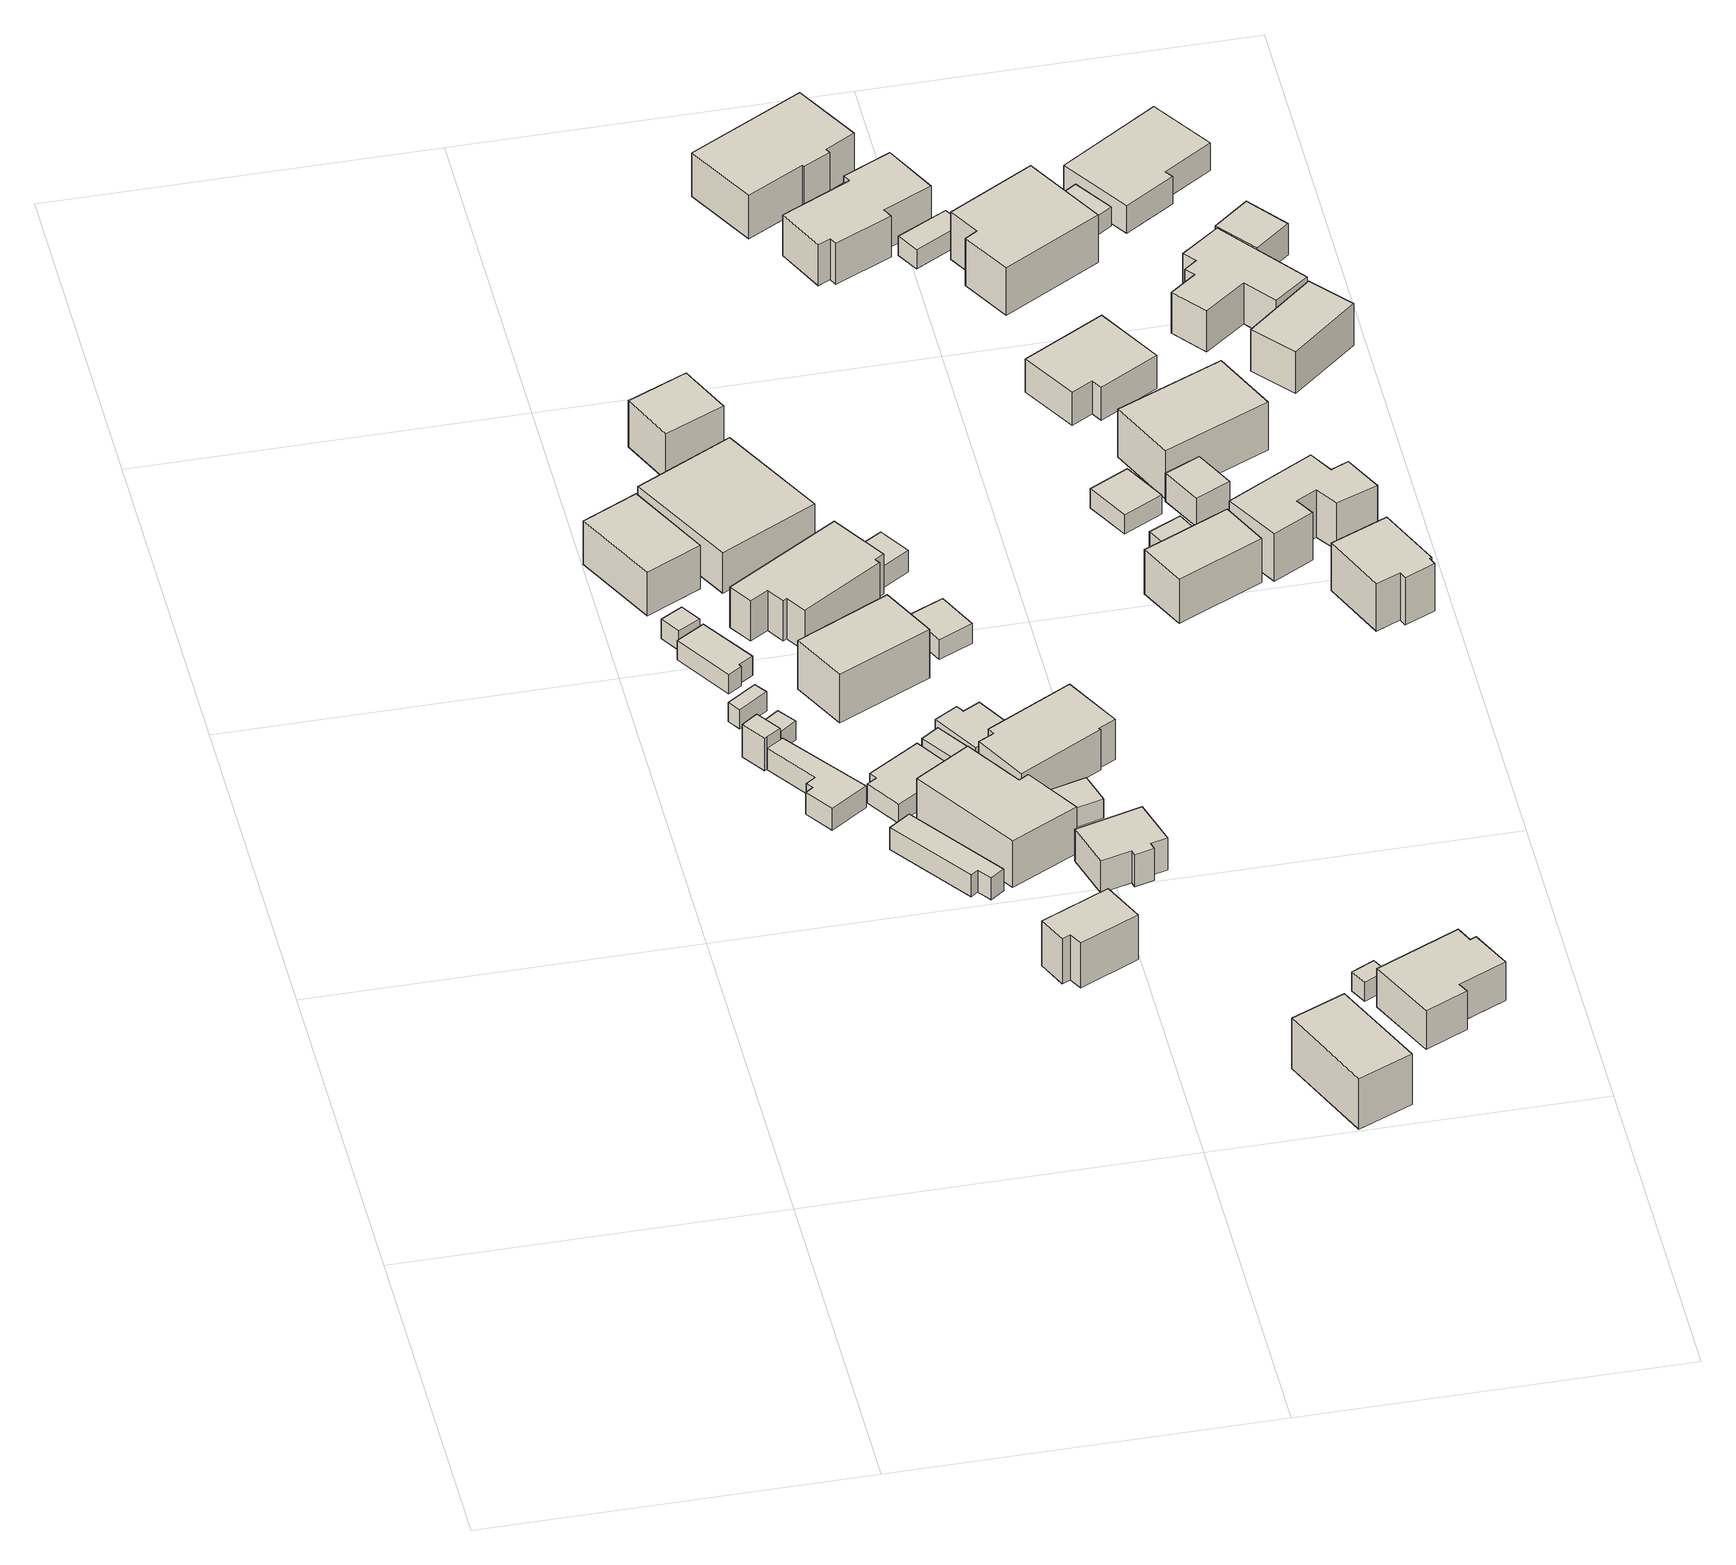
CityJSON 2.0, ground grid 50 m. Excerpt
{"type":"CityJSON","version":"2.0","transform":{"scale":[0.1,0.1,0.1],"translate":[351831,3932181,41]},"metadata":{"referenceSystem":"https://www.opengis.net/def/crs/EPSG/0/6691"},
"CityObjects":{
"building1":{"type":"Building","attributes":{"measuredHeight":5.7,"BuildingIDAttribute.prefecture":"14","BuildingIDAttribute.city":"14153","BuildingDetailAttribute.surveyYear":2015,"BuildingRiverFloodingRiskAttribute.description":"1","BuildingRiverFloodingRiskAttribute.rankOrg":"2","BuildingRiverFloodingRiskAttribute.depth":1.83,"BuildingRiverFloodingRiskAttribute.adminType":"2","BuildingRiverFloodingRiskAttribute.scale":"1","BuildingRiverFloodingRiskAttribute.duration":11.42},"geometry":[{"type":"Solid","lod":"1","boundaries":[[[[0,1,2,3,4]],[[3,5,6,4]],[[2,7,5,3]],[[1,8,7,2]],[[0,9,8,1]],[[4,6,9,0]],[[5,7,8,9,6]]]]}]},
"building2":{"type":"Building","attributes":{"BuildingIDAttribute.prefecture":"14","BuildingIDAttribute.city":"14153","BuildingDetailAttribute.surveyYear":2015,"BuildingRiverFloodingRiskAttribute.description":"1","BuildingRiverFloodingRiskAttribute.rankOrg":"2","BuildingRiverFloodingRiskAttribute.depth":2.05,"BuildingRiverFloodingRiskAttribute.adminType":"2","BuildingRiverFloodingRiskAttribute.scale":"1","BuildingRiverFloodingRiskAttribute.duration":16.17},"geometry":[{"type":"Solid","lod":"1","boundaries":[[[[10,11,12,13]],[[12,14,15,13]],[[11,16,14,12]],[[10,17,16,11]],[[13,15,17,10]],[[14,16,17,15]]]]}]},
"building3":{"type":"Building","attributes":{"BuildingIDAttribute.prefecture":"14","BuildingIDAttribute.city":"14153","BuildingDetailAttribute.surveyYear":2015,"BuildingRiverFloodingRiskAttribute.description":"1","BuildingRiverFloodingRiskAttribute.rankOrg":"2","BuildingRiverFloodingRiskAttribute.depth":1.86,"BuildingRiverFloodingRiskAttribute.adminType":"2","BuildingRiverFloodingRiskAttribute.scale":"1","BuildingRiverFloodingRiskAttribute.duration":11.42},"geometry":[{"type":"Solid","lod":"1","boundaries":[[[[18,19,20,21]],[[20,22,23,21]],[[19,24,22,20]],[[18,25,24,19]],[[21,23,25,18]],[[22,24,25,23]]]]}]},
"building4":{"type":"Building","attributes":{"measuredHeight":4.1,"BuildingIDAttribute.prefecture":"14","BuildingIDAttribute.city":"14153","BuildingDetailAttribute.surveyYear":2015,"BuildingRiverFloodingRiskAttribute.description":"1","BuildingRiverFloodingRiskAttribute.rankOrg":"2","BuildingRiverFloodingRiskAttribute.depth":1.82,"BuildingRiverFloodingRiskAttribute.adminType":"2","BuildingRiverFloodingRiskAttribute.scale":"1","BuildingRiverFloodingRiskAttribute.duration":11.42},"geometry":[{"type":"Solid","lod":"1","boundaries":[[[[0,4,26,27,28,29,30,31,32]],[[31,33,34,32]],[[30,35,33,31]],[[29,36,35,30]],[[28,37,36,29]],[[27,38,37,28]],[[26,39,38,27]],[[4,40,39,26]],[[0,41,40,4]],[[32,34,41,0]],[[33,35,36,37,38,39,40,41,34]]]]}]},
"building5":{"type":"Building","attributes":{"usage":"411","storeysAboveGround":1,"BuildingIDAttribute.prefecture":"14","BuildingIDAttribute.city":"14153","BuildingDetailAttribute.totalFloorArea":39.82,"BuildingDetailAttribute.buildingFootprintArea":39.82,"BuildingDetailAttribute.buildingStructureType":"601","BuildingDetailAttribute.buildingStructureOrgType":"1","BuildingDetailAttribute.orgUsage":"10","BuildingDetailAttribute.surveyYear":2015,"BuildingRiverFloodingRiskAttribute.description":"1","BuildingRiverFloodingRiskAttribute.rankOrg":"2","BuildingRiverFloodingRiskAttribute.depth":2.05,"BuildingRiverFloodingRiskAttribute.adminType":"2","BuildingRiverFloodingRiskAttribute.scale":"1","BuildingRiverFloodingRiskAttribute.duration":11.42},"geometry":[{"type":"Solid","lod":"1","boundaries":[[[[42,43,44,45,46,47]],[[46,48,49,47]],[[45,50,48,46]],[[44,51,50,45]],[[43,52,51,44]],[[42,53,52,43]],[[47,49,53,42]],[[48,50,51,52,53,49]]]]}]},
"building6":{"type":"Building","attributes":{"BuildingIDAttribute.prefecture":"14","BuildingIDAttribute.city":"14153","BuildingDetailAttribute.surveyYear":2015,"BuildingRiverFloodingRiskAttribute.description":"1","BuildingRiverFloodingRiskAttribute.rankOrg":"2","BuildingRiverFloodingRiskAttribute.depth":1.74,"BuildingRiverFloodingRiskAttribute.adminType":"2","BuildingRiverFloodingRiskAttribute.scale":"1","BuildingRiverFloodingRiskAttribute.duration":11.42},"geometry":[{"type":"Solid","lod":"1","boundaries":[[[[54,55,56,57]],[[56,58,59,57]],[[55,60,58,56]],[[54,61,60,55]],[[57,59,61,54]],[[58,60,61,59]]]]}]},
"building7":{"type":"Building","attributes":{"usage":"413","measuredHeight":7.3,"storeysAboveGround":2,"BuildingIDAttribute.prefecture":"14","BuildingIDAttribute.city":"14153","BuildingDetailAttribute.totalFloorArea":185.24,"BuildingDetailAttribute.buildingFootprintArea":92.62,"BuildingDetailAttribute.buildingStructureType":"610","BuildingDetailAttribute.buildingStructureOrgType":"2","BuildingDetailAttribute.orgUsage":"30","BuildingDetailAttribute.surveyYear":2015,"BuildingRiverFloodingRiskAttribute.description":"1","BuildingRiverFloodingRiskAttribute.rankOrg":"2","BuildingRiverFloodingRiskAttribute.depth":2.01,"BuildingRiverFloodingRiskAttribute.adminType":"2","BuildingRiverFloodingRiskAttribute.scale":"1","BuildingRiverFloodingRiskAttribute.duration":11.33},"geometry":[{"type":"Solid","lod":"1","boundaries":[[[[62,63,64,65]],[[64,66,67,65]],[[63,68,66,64]],[[62,69,68,63]],[[65,67,69,62]],[[66,68,69,67]]]]}]},
"building8":{"type":"Building","attributes":{"usage":"413","measuredHeight":3.8,"storeysAboveGround":1,"BuildingIDAttribute.prefecture":"14","BuildingIDAttribute.city":"14153","BuildingDetailAttribute.totalFloorArea":49.41,"BuildingDetailAttribute.buildingFootprintArea":49.41,"BuildingDetailAttribute.buildingStructureType":"601","BuildingDetailAttribute.buildingStructureOrgType":"1","BuildingDetailAttribute.orgUsage":"30","BuildingDetailAttribute.surveyYear":2015,"BuildingRiverFloodingRiskAttribute.description":"1","BuildingRiverFloodingRiskAttribute.rankOrg":"2","BuildingRiverFloodingRiskAttribute.depth":1.77,"BuildingRiverFloodingRiskAttribute.adminType":"2","BuildingRiverFloodingRiskAttribute.scale":"1","BuildingRiverFloodingRiskAttribute.duration":13},"geometry":[{"type":"Solid","lod":"1","boundaries":[[[[70,71,72,73,74,75]],[[74,76,77,75]],[[73,78,76,74]],[[72,79,78,73]],[[71,80,79,72]],[[70,81,80,71]],[[75,77,81,70]],[[76,78,79,80,81,77]]]]}]},
"building9":{"type":"Building","attributes":{"usage":"411","storeysAboveGround":1,"BuildingIDAttribute.prefecture":"14","BuildingIDAttribute.city":"14153","BuildingDetailAttribute.totalFloorArea":42.85,"BuildingDetailAttribute.buildingFootprintArea":42.85,"BuildingDetailAttribute.buildingStructureType":"610","BuildingDetailAttribute.buildingStructureOrgType":"2","BuildingDetailAttribute.orgUsage":"10","BuildingDetailAttribute.surveyYear":2015,"BuildingRiverFloodingRiskAttribute.description":"1","BuildingRiverFloodingRiskAttribute.rankOrg":"2","BuildingRiverFloodingRiskAttribute.depth":1.98,"BuildingRiverFloodingRiskAttribute.adminType":"2","BuildingRiverFloodingRiskAttribute.scale":"1","BuildingRiverFloodingRiskAttribute.duration":11.42},"geometry":[{"type":"Solid","lod":"1","boundaries":[[[[82,83,84,85,86,87]],[[86,88,89,87]],[[85,90,88,86]],[[84,91,90,85]],[[83,92,91,84]],[[82,93,92,83]],[[87,89,93,82]],[[88,90,91,92,93,89]]]]}]},
"building10":{"type":"Building","attributes":{"usage":"413","measuredHeight":7.7,"storeysAboveGround":2,"BuildingIDAttribute.prefecture":"14","BuildingIDAttribute.city":"14153","BuildingDetailAttribute.totalFloorArea":406.48,"BuildingDetailAttribute.buildingFootprintArea":203.24,"BuildingDetailAttribute.buildingStructureType":"610","BuildingDetailAttribute.buildingStructureOrgType":"2","BuildingDetailAttribute.orgUsage":"30","BuildingDetailAttribute.surveyYear":2015,"BuildingRiverFloodingRiskAttribute.description":"1","BuildingRiverFloodingRiskAttribute.rankOrg":"2","BuildingRiverFloodingRiskAttribute.depth":2.09,"BuildingRiverFloodingRiskAttribute.adminType":"2","BuildingRiverFloodingRiskAttribute.scale":"1","BuildingRiverFloodingRiskAttribute.duration":16.17},"geometry":[{"type":"Solid","lod":"1","boundaries":[[[[94,95,96,97]],[[96,98,99,97]],[[95,100,98,96]],[[94,101,100,95]],[[97,99,101,94]],[[98,100,101,99]]]]}]},
"building11":{"type":"Building","attributes":{"usage":"401","measuredHeight":7.9,"storeysAboveGround":2,"BuildingIDAttribute.prefecture":"14","BuildingIDAttribute.city":"14153","BuildingDetailAttribute.totalFloorArea":109.37,"BuildingDetailAttribute.buildingFootprintArea":54.68,"BuildingDetailAttribute.buildingStructureType":"610","BuildingDetailAttribute.buildingStructureOrgType":"2","BuildingDetailAttribute.orgUsage":"61","BuildingDetailAttribute.surveyYear":2015,"BuildingRiverFloodingRiskAttribute.description":"1","BuildingRiverFloodingRiskAttribute.rankOrg":"2","BuildingRiverFloodingRiskAttribute.depth":2.18,"BuildingRiverFloodingRiskAttribute.adminType":"2","BuildingRiverFloodingRiskAttribute.scale":"1","BuildingRiverFloodingRiskAttribute.duration":6.42},"geometry":[{"type":"Solid","lod":"1","boundaries":[[[[102,103,104,105,106,107]],[[106,108,109,107]],[[105,110,108,106]],[[104,111,110,105]],[[103,112,111,104]],[[102,113,112,103]],[[107,109,113,102]],[[108,110,111,112,113,109]]]]}]},
"building12":{"type":"Building","attributes":{"usage":"411","measuredHeight":8.6,"storeysAboveGround":2,"BuildingIDAttribute.prefecture":"14","BuildingIDAttribute.city":"14153","BuildingDetailAttribute.totalFloorArea":198.03,"BuildingDetailAttribute.buildingFootprintArea":99.01,"BuildingDetailAttribute.buildingStructureType":"601","BuildingDetailAttribute.buildingStructureOrgType":"1","BuildingDetailAttribute.orgUsage":"10","BuildingDetailAttribute.surveyYear":2015,"BuildingRiverFloodingRiskAttribute.description":"1","BuildingRiverFloodingRiskAttribute.rankOrg":"2","BuildingRiverFloodingRiskAttribute.depth":1.86,"BuildingRiverFloodingRiskAttribute.adminType":"2","BuildingRiverFloodingRiskAttribute.scale":"1","BuildingRiverFloodingRiskAttribute.duration":11.42},"geometry":[{"type":"Solid","lod":"1","boundaries":[[[[114,115,116,117]],[[116,118,119,117]],[[115,120,118,116]],[[114,121,120,115]],[[117,119,121,114]],[[118,120,121,119]]]]}]},
"building13":{"type":"Building","attributes":{"usage":"413","measuredHeight":8.9,"storeysAboveGround":1,"BuildingIDAttribute.prefecture":"14","BuildingIDAttribute.city":"14153","BuildingDetailAttribute.totalFloorArea":153.42,"BuildingDetailAttribute.buildingFootprintArea":153.42,"BuildingDetailAttribute.buildingStructureType":"601","BuildingDetailAttribute.buildingStructureOrgType":"1","BuildingDetailAttribute.orgUsage":"30","BuildingDetailAttribute.surveyYear":2015,"BuildingRiverFloodingRiskAttribute.description":"1","BuildingRiverFloodingRiskAttribute.rankOrg":"2","BuildingRiverFloodingRiskAttribute.depth":1.78,"BuildingRiverFloodingRiskAttribute.adminType":"2","BuildingRiverFloodingRiskAttribute.scale":"1","BuildingRiverFloodingRiskAttribute.duration":10.75},"geometry":[{"type":"Solid","lod":"1","boundaries":[[[[122,123,124,125,126,127]],[[126,128,129,127]],[[125,130,128,126]],[[124,131,130,125]],[[123,132,131,124]],[[122,133,132,123]],[[127,129,133,122]],[[128,130,131,132,133,129]]]]}]},
"building14":{"type":"Building","attributes":{"usage":"411","measuredHeight":8,"storeysAboveGround":2,"BuildingIDAttribute.prefecture":"14","BuildingIDAttribute.city":"14153","BuildingDetailAttribute.totalFloorArea":238.59,"BuildingDetailAttribute.buildingFootprintArea":119.29,"BuildingDetailAttribute.buildingStructureType":"601","BuildingDetailAttribute.buildingStructureOrgType":"1","BuildingDetailAttribute.orgUsage":"10","BuildingDetailAttribute.surveyYear":2015,"BuildingRiverFloodingRiskAttribute.description":"1","BuildingRiverFloodingRiskAttribute.rankOrg":"2","BuildingRiverFloodingRiskAttribute.depth":2.09,"BuildingRiverFloodingRiskAttribute.adminType":"2","BuildingRiverFloodingRiskAttribute.scale":"1","BuildingRiverFloodingRiskAttribute.duration":16.17},"geometry":[{"type":"Solid","lod":"1","boundaries":[[[[134,135,136,137,138,139,140,141,142,143]],[[142,144,145,143]],[[141,146,144,142]],[[140,147,146,141]],[[139,148,147,140]],[[138,149,148,139]],[[137,150,149,138]],[[136,151,150,137]],[[135,152,151,136]],[[134,153,152,135]],[[143,145,153,134]],[[144,146,147,148,149,150,151,152,153,145]]]]}]},
"building15":{"type":"Building","attributes":{"usage":"411","measuredHeight":8.2,"storeysAboveGround":2,"BuildingIDAttribute.prefecture":"14","BuildingIDAttribute.city":"14153","BuildingDetailAttribute.totalFloorArea":105.92,"BuildingDetailAttribute.buildingFootprintArea":52.96,"BuildingDetailAttribute.buildingStructureType":"601","BuildingDetailAttribute.buildingStructureOrgType":"1","BuildingDetailAttribute.orgUsage":"10","BuildingDetailAttribute.surveyYear":2015,"BuildingRiverFloodingRiskAttribute.description":"1","BuildingRiverFloodingRiskAttribute.rankOrg":"2","BuildingRiverFloodingRiskAttribute.depth":2.09,"BuildingRiverFloodingRiskAttribute.adminType":"2","BuildingRiverFloodingRiskAttribute.scale":"1","BuildingRiverFloodingRiskAttribute.duration":15.58},"geometry":[{"type":"Solid","lod":"1","boundaries":[[[[154,155,156,157]],[[156,158,159,157]],[[155,160,158,156]],[[154,161,160,155]],[[157,159,161,154]],[[158,160,161,159]]]]}]},
"building16":{"type":"Building","attributes":{"measuredHeight":3.9,"BuildingIDAttribute.prefecture":"14","BuildingIDAttribute.city":"14153","BuildingDetailAttribute.surveyYear":2015,"BuildingRiverFloodingRiskAttribute.description":"1","BuildingRiverFloodingRiskAttribute.rankOrg":"2","BuildingRiverFloodingRiskAttribute.depth":1.94,"BuildingRiverFloodingRiskAttribute.adminType":"2","BuildingRiverFloodingRiskAttribute.scale":"1","BuildingRiverFloodingRiskAttribute.duration":10.75},"geometry":[{"type":"Solid","lod":"1","boundaries":[[[[162,163,164,165]],[[164,166,167,165]],[[163,168,166,164]],[[162,169,168,163]],[[165,167,169,162]],[[166,168,169,167]]]]}]},
"building17":{"type":"Building","attributes":{"usage":"411","measuredHeight":3.5,"storeysAboveGround":1,"BuildingIDAttribute.prefecture":"14","BuildingIDAttribute.city":"14153","BuildingDetailAttribute.totalFloorArea":40.77,"BuildingDetailAttribute.buildingFootprintArea":40.77,"BuildingDetailAttribute.buildingStructureType":"601","BuildingDetailAttribute.buildingStructureOrgType":"1","BuildingDetailAttribute.orgUsage":"10","BuildingDetailAttribute.surveyYear":2015,"BuildingRiverFloodingRiskAttribute.description":"1","BuildingRiverFloodingRiskAttribute.rankOrg":"2","BuildingRiverFloodingRiskAttribute.depth":2.01,"BuildingRiverFloodingRiskAttribute.adminType":"2","BuildingRiverFloodingRiskAttribute.scale":"1","BuildingRiverFloodingRiskAttribute.duration":10.75},"geometry":[{"type":"Solid","lod":"1","boundaries":[[[[170,171,172,173,174,175]],[[174,176,177,175]],[[173,178,176,174]],[[172,179,178,173]],[[171,180,179,172]],[[170,181,180,171]],[[175,177,181,170]],[[176,178,179,180,181,177]]]]}]},
"building18":{"type":"Building","attributes":{"BuildingIDAttribute.prefecture":"14","BuildingIDAttribute.city":"14153","BuildingDetailAttribute.surveyYear":2015,"BuildingRiverFloodingRiskAttribute.description":"1","BuildingRiverFloodingRiskAttribute.rankOrg":"2","BuildingRiverFloodingRiskAttribute.depth":1.77,"BuildingRiverFloodingRiskAttribute.adminType":"2","BuildingRiverFloodingRiskAttribute.scale":"1","BuildingRiverFloodingRiskAttribute.duration":10.75},"geometry":[{"type":"Solid","lod":"1","boundaries":[[[[182,183,184,185]],[[184,186,187,185]],[[183,188,186,184]],[[182,189,188,183]],[[185,187,189,182]],[[186,188,189,187]]]]}]},
"building19":{"type":"Building","attributes":{"usage":"411","measuredHeight":5.4,"storeysAboveGround":1,"BuildingIDAttribute.prefecture":"14","BuildingIDAttribute.city":"14153","BuildingDetailAttribute.totalFloorArea":52.1,"BuildingDetailAttribute.buildingFootprintArea":52.1,"BuildingDetailAttribute.buildingStructureType":"601","BuildingDetailAttribute.buildingStructureOrgType":"1","BuildingDetailAttribute.orgUsage":"10","BuildingDetailAttribute.surveyYear":2015,"BuildingRiverFloodingRiskAttribute.description":"1","BuildingRiverFloodingRiskAttribute.rankOrg":"2","BuildingRiverFloodingRiskAttribute.depth":2.03,"BuildingRiverFloodingRiskAttribute.adminType":"2","BuildingRiverFloodingRiskAttribute.scale":"1","BuildingRiverFloodingRiskAttribute.duration":6.42},"geometry":[{"type":"Solid","lod":"1","boundaries":[[[[190,191,192,193,194,195,196,197]],[[196,198,199,197]],[[195,200,198,196]],[[194,201,200,195]],[[193,202,201,194]],[[192,203,202,193]],[[191,204,203,192]],[[190,205,204,191]],[[197,199,205,190]],[[198,200,201,202,203,204,205,199]]]]}]},
"building20":{"type":"Building","attributes":{"usage":"411","measuredHeight":7.5,"storeysAboveGround":2,"BuildingIDAttribute.prefecture":"14","BuildingIDAttribute.city":"14153","BuildingDetailAttribute.totalFloorArea":218.26,"BuildingDetailAttribute.buildingFootprintArea":109.13,"BuildingDetailAttribute.buildingStructureType":"601","BuildingDetailAttribute.buildingStructureOrgType":"1","BuildingDetailAttribute.orgUsage":"10","BuildingDetailAttribute.surveyYear":2015,"BuildingRiverFloodingRiskAttribute.description":"1","BuildingRiverFloodingRiskAttribute.rankOrg":"2","BuildingRiverFloodingRiskAttribute.depth":1.76,"BuildingRiverFloodingRiskAttribute.adminType":"2","BuildingRiverFloodingRiskAttribute.scale":"1","BuildingRiverFloodingRiskAttribute.duration":10.75},"geometry":[{"type":"Solid","lod":"1","boundaries":[[[[206,207,208,209,210,211,212,213]],[[212,214,215,213]],[[211,216,214,212]],[[210,217,216,211]],[[209,218,217,210]],[[208,219,218,209]],[[207,220,219,208]],[[206,221,220,207]],[[213,215,221,206]],[[214,216,217,218,219,220,221,215]]]]}]},
"building21":{"type":"Building","attributes":{"measuredHeight":4,"BuildingIDAttribute.prefecture":"14","BuildingIDAttribute.city":"14153","BuildingDetailAttribute.surveyYear":2015,"BuildingRiverFloodingRiskAttribute.description":"1","BuildingRiverFloodingRiskAttribute.rankOrg":"2","BuildingRiverFloodingRiskAttribute.depth":2.19,"BuildingRiverFloodingRiskAttribute.adminType":"2","BuildingRiverFloodingRiskAttribute.scale":"1","BuildingRiverFloodingRiskAttribute.duration":16.17},"geometry":[{"type":"Solid","lod":"1","boundaries":[[[[222,223,224,225]],[[224,226,227,225]],[[223,228,226,224]],[[222,229,228,223]],[[225,227,229,222]],[[226,228,229,227]]]]}]},
"building22":{"type":"Building","attributes":{"measuredHeight":3.6,"BuildingIDAttribute.prefecture":"14","BuildingIDAttribute.city":"14153","BuildingDetailAttribute.surveyYear":2015,"BuildingRiverFloodingRiskAttribute.description":"1","BuildingRiverFloodingRiskAttribute.rankOrg":"2","BuildingRiverFloodingRiskAttribute.depth":2.09,"BuildingRiverFloodingRiskAttribute.adminType":"2","BuildingRiverFloodingRiskAttribute.scale":"1","BuildingRiverFloodingRiskAttribute.duration":10.75},"geometry":[{"type":"Solid","lod":"1","boundaries":[[[[230,231,232,233]],[[232,234,235,233]],[[231,236,234,232]],[[230,237,236,231]],[[233,235,237,230]],[[234,236,237,235]]]]}]},
"building23":{"type":"Building","attributes":{"usage":"415","measuredHeight":8.5,"storeysAboveGround":1,"BuildingIDAttribute.prefecture":"14","BuildingIDAttribute.city":"14153","BuildingDetailAttribute.totalFloorArea":107.45,"BuildingDetailAttribute.buildingFootprintArea":107.45,"BuildingDetailAttribute.buildingStructureType":"601","BuildingDetailAttribute.buildingStructureOrgType":"1","BuildingDetailAttribute.orgUsage":"50","BuildingDetailAttribute.surveyYear":2015,"BuildingRiverFloodingRiskAttribute.description":"1","BuildingRiverFloodingRiskAttribute.rankOrg":"2","BuildingRiverFloodingRiskAttribute.depth":2.04,"BuildingRiverFloodingRiskAttribute.adminType":"2","BuildingRiverFloodingRiskAttribute.scale":"1","BuildingRiverFloodingRiskAttribute.duration":5.42},"geometry":[{"type":"Solid","lod":"1","boundaries":[[[[238,239,240,241]],[[240,242,243,241]],[[239,244,242,240]],[[238,245,244,239]],[[241,243,245,238]],[[242,244,245,243]]]]}]},
"building24":{"type":"Building","attributes":{"BuildingIDAttribute.prefecture":"14","BuildingIDAttribute.city":"14153","BuildingDetailAttribute.surveyYear":2015,"BuildingRiverFloodingRiskAttribute.description":"1","BuildingRiverFloodingRiskAttribute.rankOrg":"2","BuildingRiverFloodingRiskAttribute.depth":1.93,"BuildingRiverFloodingRiskAttribute.adminType":"2","BuildingRiverFloodingRiskAttribute.scale":"1","BuildingRiverFloodingRiskAttribute.duration":3},"geometry":[{"type":"Solid","lod":"1","boundaries":[[[[246,247,248,249]],[[248,250,251,249]],[[247,252,250,248]],[[246,253,252,247]],[[249,251,253,246]],[[250,252,253,251]]]]}]},
"building25":{"type":"Building","attributes":{"usage":"411","measuredHeight":7.7,"storeysAboveGround":2,"BuildingIDAttribute.prefecture":"14","BuildingIDAttribute.city":"14153","BuildingDetailAttribute.totalFloorArea":192.5,"BuildingDetailAttribute.buildingFootprintArea":96.25,"BuildingDetailAttribute.buildingStructureType":"601","BuildingDetailAttribute.buildingStructureOrgType":"1","BuildingDetailAttribute.orgUsage":"10","BuildingDetailAttribute.surveyYear":2015,"BuildingRiverFloodingRiskAttribute.description":"1","BuildingRiverFloodingRiskAttribute.rankOrg":"2","BuildingRiverFloodingRiskAttribute.depth":1.88,"BuildingRiverFloodingRiskAttribute.adminType":"2","BuildingRiverFloodingRiskAttribute.scale":"1","BuildingRiverFloodingRiskAttribute.duration":3},"geometry":[{"type":"Solid","lod":"1","boundaries":[[[[254,255,256,257,258,259,260,261]],[[260,262,263,261]],[[259,264,262,260]],[[258,265,264,259]],[[257,266,265,258]],[[256,267,266,257]],[[255,268,267,256]],[[254,269,268,255]],[[261,263,269,254]],[[262,264,265,266,267,268,269,263]]]]}]},
"building26":{"type":"Building","attributes":{"usage":"411","measuredHeight":8.7,"storeysAboveGround":2,"BuildingIDAttribute.prefecture":"14","BuildingIDAttribute.city":"14153","BuildingDetailAttribute.totalFloorArea":280.35,"BuildingDetailAttribute.buildingFootprintArea":140.17,"BuildingDetailAttribute.buildingStructureType":"601","BuildingDetailAttribute.buildingStructureOrgType":"1","BuildingDetailAttribute.orgUsage":"10","BuildingDetailAttribute.surveyYear":2015,"BuildingRiverFloodingRiskAttribute.description":"1","BuildingRiverFloodingRiskAttribute.rankOrg":"2","BuildingRiverFloodingRiskAttribute.depth":1.92,"BuildingRiverFloodingRiskAttribute.adminType":"2","BuildingRiverFloodingRiskAttribute.scale":"1","BuildingRiverFloodingRiskAttribute.duration":14.33},"geometry":[{"type":"Solid","lod":"1","boundaries":[[[[270,271,272,273,274,275,276,277]],[[276,278,279,277]],[[275,280,278,276]],[[274,281,280,275]],[[273,282,281,274]],[[272,283,282,273]],[[271,284,283,272]],[[270,285,284,271]],[[277,279,285,270]],[[278,280,281,282,283,284,285,279]]]]}]},
"building27":{"type":"Building","attributes":{"usage":"411","measuredHeight":8.2,"storeysAboveGround":2,"BuildingIDAttribute.prefecture":"14","BuildingIDAttribute.city":"14153","BuildingDetailAttribute.totalFloorArea":229.33,"BuildingDetailAttribute.buildingFootprintArea":114.67,"BuildingDetailAttribute.buildingStructureType":"601","BuildingDetailAttribute.buildingStructureOrgType":"1","BuildingDetailAttribute.orgUsage":"10","BuildingDetailAttribute.surveyYear":2015,"BuildingRiverFloodingRiskAttribute.description":"1","BuildingRiverFloodingRiskAttribute.rankOrg":"2","BuildingRiverFloodingRiskAttribute.depth":1.95,"BuildingRiverFloodingRiskAttribute.adminType":"2","BuildingRiverFloodingRiskAttribute.scale":"1","BuildingRiverFloodingRiskAttribute.duration":14.42},"geometry":[{"type":"Solid","lod":"1","boundaries":[[[[286,287,288,289,290,291,292,293,294,295]],[[294,296,297,295]],[[293,298,296,294]],[[292,299,298,293]],[[291,300,299,292]],[[290,301,300,291]],[[289,302,301,290]],[[288,303,302,289]],[[287,304,303,288]],[[286,305,304,287]],[[295,297,305,286]],[[296,298,299,300,301,302,303,304,305,297]]]]}]},
"building28":{"type":"Building","attributes":{"usage":"431","storeysAboveGround":1,"BuildingIDAttribute.prefecture":"14","BuildingIDAttribute.city":"14153","BuildingDetailAttribute.totalFloorArea":49.24,"BuildingDetailAttribute.buildingFootprintArea":49.24,"BuildingDetailAttribute.buildingStructureType":"601","BuildingDetailAttribute.buildingStructureOrgType":"1","BuildingDetailAttribute.orgUsage":"143","BuildingDetailAttribute.surveyYear":2015,"BuildingRiverFloodingRiskAttribute.description":"1","BuildingRiverFloodingRiskAttribute.rankOrg":"2","BuildingRiverFloodingRiskAttribute.depth":2.07,"BuildingRiverFloodingRiskAttribute.adminType":"2","BuildingRiverFloodingRiskAttribute.scale":"1","BuildingRiverFloodingRiskAttribute.duration":15.58},"geometry":[{"type":"Solid","lod":"1","boundaries":[[[[306,307,308,309]],[[308,310,311,309]],[[307,312,310,308]],[[306,313,312,307]],[[309,311,313,306]],[[310,312,313,311]]]]}]},
"building29":{"type":"Building","attributes":{"usage":"413","measuredHeight":7.7,"storeysAboveGround":1,"BuildingIDAttribute.prefecture":"14","BuildingIDAttribute.city":"14153","BuildingDetailAttribute.totalFloorArea":84.6,"BuildingDetailAttribute.buildingFootprintArea":84.6,"BuildingDetailAttribute.buildingStructureType":"601","BuildingDetailAttribute.buildingStructureOrgType":"1","BuildingDetailAttribute.orgUsage":"30","BuildingDetailAttribute.surveyYear":2015,"BuildingRiverFloodingRiskAttribute.description":"1","BuildingRiverFloodingRiskAttribute.rankOrg":"2","BuildingRiverFloodingRiskAttribute.depth":2.04,"BuildingRiverFloodingRiskAttribute.adminType":"2","BuildingRiverFloodingRiskAttribute.scale":"1","BuildingRiverFloodingRiskAttribute.duration":15.33},"geometry":[{"type":"Solid","lod":"1","boundaries":[[[[314,315,316,317]],[[316,318,319,317]],[[315,320,318,316]],[[314,321,320,315]],[[317,319,321,314]],[[318,320,321,319]]]]}]},
"building30":{"type":"Building","attributes":{"BuildingIDAttribute.prefecture":"14","BuildingIDAttribute.city":"14153","BuildingDetailAttribute.surveyYear":2015,"BuildingRiverFloodingRiskAttribute.description":"1","BuildingRiverFloodingRiskAttribute.rankOrg":"2","BuildingRiverFloodingRiskAttribute.depth":2.04,"BuildingRiverFloodingRiskAttribute.adminType":"2","BuildingRiverFloodingRiskAttribute.scale":"1","BuildingRiverFloodingRiskAttribute.duration":15.58},"geometry":[{"type":"Solid","lod":"1","boundaries":[[[[322,323,324,325]],[[324,326,327,325]],[[323,328,326,324]],[[322,329,328,323]],[[325,327,329,322]],[[326,328,329,327]]]]}]},
"building31":{"type":"Building","attributes":{"usage":"411","storeysAboveGround":1,"BuildingIDAttribute.prefecture":"14","BuildingIDAttribute.city":"14153","BuildingDetailAttribute.totalFloorArea":23.82,"BuildingDetailAttribute.buildingFootprintArea":23.82,"BuildingDetailAttribute.buildingStructureType":"601","BuildingDetailAttribute.buildingStructureOrgType":"1","BuildingDetailAttribute.orgUsage":"10","BuildingDetailAttribute.surveyYear":2015,"BuildingRiverFloodingRiskAttribute.description":"1","BuildingRiverFloodingRiskAttribute.rankOrg":"2","BuildingRiverFloodingRiskAttribute.depth":2.16,"BuildingRiverFloodingRiskAttribute.adminType":"2","BuildingRiverFloodingRiskAttribute.scale":"1","BuildingRiverFloodingRiskAttribute.duration":14.42},"geometry":[{"type":"Solid","lod":"1","boundaries":[[[[330,331,332,333]],[[332,334,335,333]],[[331,336,334,332]],[[330,337,336,331]],[[333,335,337,330]],[[334,336,337,335]]]]}]},
"building32":{"type":"Building","attributes":{"usage":"411","measuredHeight":6.3,"storeysAboveGround":1,"BuildingIDAttribute.prefecture":"14","BuildingIDAttribute.city":"14153","BuildingDetailAttribute.totalFloorArea":115.52,"BuildingDetailAttribute.buildingFootprintArea":115.52,"BuildingDetailAttribute.buildingStructureType":"601","BuildingDetailAttribute.buildingStructureOrgType":"1","BuildingDetailAttribute.orgUsage":"10","BuildingDetailAttribute.surveyYear":2015,"BuildingRiverFloodingRiskAttribute.description":"1","BuildingRiverFloodingRiskAttribute.rankOrg":"2","BuildingRiverFloodingRiskAttribute.depth":2.17,"BuildingRiverFloodingRiskAttribute.adminType":"2","BuildingRiverFloodingRiskAttribute.scale":"1","BuildingRiverFloodingRiskAttribute.duration":16.08},"geometry":[{"type":"Solid","lod":"1","boundaries":[[[[338,339,340,341,342,343]],[[342,344,345,343]],[[341,346,344,342]],[[340,347,346,341]],[[339,348,347,340]],[[338,349,348,339]],[[343,345,349,338]],[[344,346,347,348,349,345]]]]}]},
"building33":{"type":"Building","attributes":{"usage":"411","measuredHeight":5.6,"storeysAboveGround":2,"BuildingIDAttribute.prefecture":"14","BuildingIDAttribute.city":"14153","BuildingDetailAttribute.totalFloorArea":49.99,"BuildingDetailAttribute.buildingFootprintArea":25,"BuildingDetailAttribute.buildingStructureType":"601","BuildingDetailAttribute.buildingStructureOrgType":"1","BuildingDetailAttribute.orgUsage":"10","BuildingDetailAttribute.surveyYear":2015,"BuildingRiverFloodingRiskAttribute.description":"1","BuildingRiverFloodingRiskAttribute.rankOrg":"2","BuildingRiverFloodingRiskAttribute.depth":1.8,"BuildingRiverFloodingRiskAttribute.adminType":"2","BuildingRiverFloodingRiskAttribute.scale":"1","BuildingRiverFloodingRiskAttribute.duration":15.58},"geometry":[{"type":"Solid","lod":"1","boundaries":[[[[350,351,352,353]],[[352,354,355,353]],[[351,356,354,352]],[[350,357,356,351]],[[353,355,357,350]],[[354,356,357,355]]]]}]},
"building34":{"type":"Building","attributes":{"usage":"411","measuredHeight":9,"storeysAboveGround":2,"BuildingIDAttribute.prefecture":"14","BuildingIDAttribute.city":"14153","BuildingDetailAttribute.totalFloorArea":284.65,"BuildingDetailAttribute.buildingFootprintArea":142.32,"BuildingDetailAttribute.buildingStructureType":"601","BuildingDetailAttribute.buildingStructureOrgType":"1","BuildingDetailAttribute.orgUsage":"10","BuildingDetailAttribute.surveyYear":2015,"BuildingRiverFloodingRiskAttribute.description":"1","BuildingRiverFloodingRiskAttribute.rankOrg":"2","BuildingRiverFloodingRiskAttribute.depth":2.07,"BuildingRiverFloodingRiskAttribute.adminType":"2","BuildingRiverFloodingRiskAttribute.scale":"1","BuildingRiverFloodingRiskAttribute.duration":14.42},"geometry":[{"type":"Solid","lod":"1","boundaries":[[[[358,359,360,361,362,363]],[[362,364,365,363]],[[361,366,364,362]],[[360,367,366,361]],[[359,368,367,360]],[[358,369,368,359]],[[363,365,369,358]],[[364,366,367,368,369,365]]]]}]},
"building35":{"type":"Building","attributes":{"usage":"411","measuredHeight":9.5,"storeysAboveGround":2,"BuildingIDAttribute.prefecture":"14","BuildingIDAttribute.city":"14153","BuildingDetailAttribute.totalFloorArea":244,"BuildingDetailAttribute.buildingFootprintArea":122,"BuildingDetailAttribute.buildingStructureType":"601","BuildingDetailAttribute.buildingStructureOrgType":"1","BuildingDetailAttribute.orgUsage":"10","BuildingDetailAttribute.surveyYear":2015,"BuildingRiverFloodingRiskAttribute.description":"1","BuildingRiverFloodingRiskAttribute.rankOrg":"2","BuildingRiverFloodingRiskAttribute.depth":1.92,"BuildingRiverFloodingRiskAttribute.adminType":"2","BuildingRiverFloodingRiskAttribute.scale":"1","BuildingRiverFloodingRiskAttribute.duration":15.58},"geometry":[{"type":"Solid","lod":"1","boundaries":[[[[370,371,372,373]],[[372,374,375,373]],[[371,376,374,372]],[[370,377,376,371]],[[373,375,377,370]],[[374,376,377,375]]]]}]},
"building36":{"type":"Building","attributes":{"usage":"413","measuredHeight":9.1,"storeysAboveGround":2,"BuildingIDAttribute.prefecture":"14","BuildingIDAttribute.city":"14153","BuildingDetailAttribute.totalFloorArea":125.46,"BuildingDetailAttribute.buildingFootprintArea":62.73,"BuildingDetailAttribute.buildingStructureType":"601","BuildingDetailAttribute.buildingStructureOrgType":"1","BuildingDetailAttribute.orgUsage":"30","BuildingDetailAttribute.surveyYear":2015,"BuildingRiverFloodingRiskAttribute.description":"1","BuildingRiverFloodingRiskAttribute.rankOrg":"2","BuildingRiverFloodingRiskAttribute.depth":2.09,"BuildingRiverFloodingRiskAttribute.adminType":"2","BuildingRiverFloodingRiskAttribute.scale":"1","BuildingRiverFloodingRiskAttribute.duration":15.58},"geometry":[{"type":"Solid","lod":"1","boundaries":[[[[378,379,380,381,382,383,384,385,386,387]],[[386,388,389,387]],[[385,390,388,386]],[[384,391,390,385]],[[383,392,391,384]],[[382,393,392,383]],[[381,394,393,382]],[[380,395,394,381]],[[379,396,395,380]],[[378,397,396,379]],[[387,389,397,378]],[[388,390,391,392,393,394,395,396,397,389]]]]}]},
"building37":{"type":"Building","attributes":{"measuredHeight":7.5,"BuildingIDAttribute.prefecture":"14","BuildingIDAttribute.city":"14153","BuildingDetailAttribute.surveyYear":2015,"BuildingRiverFloodingRiskAttribute.description":"1","BuildingRiverFloodingRiskAttribute.rankOrg":"2","BuildingRiverFloodingRiskAttribute.depth":2.1,"BuildingRiverFloodingRiskAttribute.adminType":"2","BuildingRiverFloodingRiskAttribute.scale":"1","BuildingRiverFloodingRiskAttribute.duration":17.42},"geometry":[{"type":"Solid","lod":"1","boundaries":[[[[398,399,400,401,402,403,404,405]],[[404,406,407,405]],[[403,408,406,404]],[[402,409,408,403]],[[401,410,409,402]],[[400,411,410,401]],[[399,412,411,400]],[[398,413,412,399]],[[405,407,413,398]],[[406,408,409,410,411,412,413,407]]]]}]},
"building38":{"type":"Building","attributes":{"BuildingIDAttribute.prefecture":"14","BuildingIDAttribute.city":"14153","BuildingDetailAttribute.surveyYear":2015,"BuildingRiverFloodingRiskAttribute.description":"1","BuildingRiverFloodingRiskAttribute.rankOrg":"2","BuildingRiverFloodingRiskAttribute.depth":2.24,"BuildingRiverFloodingRiskAttribute.adminType":"2","BuildingRiverFloodingRiskAttribute.scale":"1","BuildingRiverFloodingRiskAttribute.duration":16.33},"geometry":[{"type":"Solid","lod":"1","boundaries":[[[[414,415,416,417]],[[416,418,419,417]],[[415,420,418,416]],[[414,421,420,415]],[[417,419,421,414]],[[418,420,421,419]]]]}]},
"building39":{"type":"Building","attributes":{"usage":"413","measuredHeight":7.5,"storeysAboveGround":2,"BuildingIDAttribute.prefecture":"14","BuildingIDAttribute.city":"14153","BuildingDetailAttribute.totalFloorArea":207.75,"BuildingDetailAttribute.buildingFootprintArea":103.88,"BuildingDetailAttribute.buildingStructureType":"601","BuildingDetailAttribute.buildingStructureOrgType":"1","BuildingDetailAttribute.orgUsage":"30","BuildingDetailAttribute.surveyYear":2015,"BuildingRiverFloodingRiskAttribute.description":"1","BuildingRiverFloodingRiskAttribute.rankOrg":"2","BuildingRiverFloodingRiskAttribute.depth":2.14,"BuildingRiverFloodingRiskAttribute.adminType":"2","BuildingRiverFloodingRiskAttribute.scale":"1","BuildingRiverFloodingRiskAttribute.duration":16.33},"geometry":[{"type":"Solid","lod":"1","boundaries":[[[[422,423,424,425,426,427,428,429,430,431]],[[430,432,433,431]],[[429,434,432,430]],[[428,435,434,429]],[[427,436,435,428]],[[426,437,436,427]],[[425,438,437,426]],[[424,439,438,425]],[[423,440,439,424]],[[422,441,440,423]],[[431,433,441,422]],[[432,434,435,436,437,438,439,440,441,433]]]]}]},
"building40":{"type":"Building","attributes":{"usage":"411","measuredHeight":4.9,"storeysAboveGround":2,"BuildingIDAttribute.prefecture":"14","BuildingIDAttribute.city":"14153","BuildingDetailAttribute.totalFloorArea":260.02,"BuildingDetailAttribute.buildingFootprintArea":130.01,"BuildingDetailAttribute.buildingStructureType":"601","BuildingDetailAttribute.buildingStructureOrgType":"1","BuildingDetailAttribute.orgUsage":"10","BuildingDetailAttribute.surveyYear":2015,"BuildingRiverFloodingRiskAttribute.description":"1","BuildingRiverFloodingRiskAttribute.rankOrg":"2","BuildingRiverFloodingRiskAttribute.depth":2.24,"BuildingRiverFloodingRiskAttribute.adminType":"2","BuildingRiverFloodingRiskAttribute.scale":"1","BuildingRiverFloodingRiskAttribute.duration":16.25},"geometry":[{"type":"Solid","lod":"1","boundaries":[[[[442,443,444,445,446,447]],[[446,448,449,447]],[[445,450,448,446]],[[444,451,450,445]],[[443,452,451,444]],[[442,453,452,443]],[[447,449,453,442]],[[448,450,451,452,453,449]]]]}]},
"building41":{"type":"Building","attributes":{"usage":"411","measuredHeight":7.6,"storeysAboveGround":2,"BuildingIDAttribute.prefecture":"14","BuildingIDAttribute.city":"14153","BuildingDetailAttribute.totalFloorArea":128.51,"BuildingDetailAttribute.buildingFootprintArea":64.25,"BuildingDetailAttribute.buildingStructureType":"601","BuildingDetailAttribute.buildingStructureOrgType":"1","BuildingDetailAttribute.orgUsage":"10","BuildingDetailAttribute.surveyYear":2015,"BuildingRiverFloodingRiskAttribute.description":"1","BuildingRiverFloodingRiskAttribute.rankOrg":"2","BuildingRiverFloodingRiskAttribute.depth":2.11,"BuildingRiverFloodingRiskAttribute.adminType":"2","BuildingRiverFloodingRiskAttribute.scale":"1","BuildingRiverFloodingRiskAttribute.duration":16.08},"geometry":[{"type":"Solid","lod":"1","boundaries":[[[[454,455,456,457]],[[456,458,459,457]],[[455,460,458,456]],[[454,461,460,455]],[[457,459,461,454]],[[458,460,461,459]]]]}]},
"building42":{"type":"Building","attributes":{"usage":"411","measuredHeight":5.6,"storeysAboveGround":2,"BuildingIDAttribute.prefecture":"14","BuildingIDAttribute.city":"14153","BuildingDetailAttribute.totalFloorArea":75.67,"BuildingDetailAttribute.buildingFootprintArea":37.84,"BuildingDetailAttribute.buildingStructureType":"601","BuildingDetailAttribute.buildingStructureOrgType":"1","BuildingDetailAttribute.orgUsage":"10","BuildingDetailAttribute.surveyYear":2015,"BuildingRiverFloodingRiskAttribute.description":"1","BuildingRiverFloodingRiskAttribute.rankOrg":"2","BuildingRiverFloodingRiskAttribute.depth":2.12,"BuildingRiverFloodingRiskAttribute.adminType":"2","BuildingRiverFloodingRiskAttribute.scale":"1","BuildingRiverFloodingRiskAttribute.duration":16.33},"geometry":[{"type":"Solid","lod":"1","boundaries":[[[[462,463,464,465]],[[464,466,467,465]],[[463,468,466,464]],[[462,469,468,463]],[[465,467,469,462]],[[466,468,469,467]]]]}]}
},
"vertices":[
[136,793,5],[133,791,5],[112,822,5],[133,837,5],[155,805,5],[133,837,56],[155,805,56],[112,822,56],[133,791,56],[136,793,56],
[63,1057,4],[92,1074,4],[108,1048,4],[79,1031,4],[108,1048,34],[79,1031,34],[92,1074,34],[63,1057,34],
[109,889,5],[147,915,5],[158,899,5],[120,873,5],[158,899,35],[120,873,35],[147,915,35],[109,889,35],
[158,807,5],[237,700,5],[189,667,5],[164,703,5],[174,710,5],[168,719,5],[181,728,5],[168,719,39],[181,728,39],[174,710,39],[164,703,39],[189,667,39],[237,700,39],[158,807,39],[155,805,39],[136,793,39],
[137,958,2],[139,954,2],[121,942,2],[74,1017,2],[111,1040,2],[156,970,2],[111,1040,32],[156,970,32],[74,1017,32],[121,942,32],[139,954,32],[137,958,32],
[160,824,5],[143,847,5],[164,862,5],[181,839,5],[164,862,35],[181,839,35],[143,847,35],[160,824,35],
[56,1102,3],[1,1211,3],[73,1247,3],[128,1138,3],[73,1247,71],[128,1138,71],[1,1211,71],[56,1102,71],
[348,505,3],[335,522,3],[326,515,3],[249,621,3],[277,641,3],[366,518,3],[277,641,37],[366,518,37],[249,621,37],[326,515,37],[335,522,37],[348,505,37],
[349,714,5],[269,663,5],[240,708,5],[253,716,5],[247,726,5],[314,769,5],[247,726,35],[314,769,35],[253,716,35],[240,708,35],[269,663,35],[349,714,35],
[279,1191,2],[153,1125,2],[79,1266,2],[205,1332,2],[79,1266,65],[205,1332,65],[153,1125,65],[279,1191,65],
[410,343,1],[399,338,1],[382,376,1],[472,418,1],[497,363,1],[419,326,1],[497,363,71],[419,326,71],[472,418,71],[382,376,71],[399,338,71],[410,343,71],
[239,860,4],[203,932,4],[325,992,4],[361,919,4],[325,992,80],[361,919,80],[203,932,80],[239,860,80],
[290,659,2],[362,705,2],[409,631,2],[422,639,2],[466,568,2],[378,523,2],[466,568,75],[378,523,75],[422,639,75],[409,631,75],[362,705,75],[290,659,75],
[340,1084,2],[328,1076,2],[332,1069,2],[226,1001,2],[210,1027,2],[205,1024,2],[191,1047,2],[167,1032,2],[148,1062,2],[295,1155,2],[148,1062,65],[295,1155,65],[167,1032,65],[191,1047,65],[205,1024,65],[210,1027,65],[226,1001,65],[332,1069,65],[328,1076,65],[340,1084,65],
[208,1380,2],[130,1344,2],[99,1413,2],[177,1449,2],[99,1413,74],[177,1449,74],[130,1344,74],[208,1380,74],
[320,770,5],[343,786,5],[374,739,5],[351,724,5],[374,739,40],[351,724,40],[343,786,40],[320,770,40],
[344,806,4],[374,824,4],[380,814,4],[402,826,4],[432,774,4],[380,744,4],[432,774,36],[380,744,36],[402,826,36],[380,814,36],[374,824,36],[344,806,36],
[463,609,5],[450,652,5],[498,665,5],[510,622,5],[498,665,35],[510,622,35],[450,652,35],[463,609,35],
[546,502,1],[521,495,1],[519,503,1],[479,492,1],[461,556,1],[548,580,1],[566,517,1],[544,511,1],[566,517,51],[544,511,51],[548,580,51],[461,556,51],[479,492,51],[519,503,51],[521,495,51],[546,502,51],
[507,803,2],[547,728,2],[524,716,2],[526,713,2],[416,653,2],[379,722,2],[400,733,2],[395,742,2],[400,733,65],[395,742,65],[379,722,65],[416,653,65],[526,713,65],[524,716,65],[547,728,65],[507,803,65],
[339,1095,0],[313,1135,0],[353,1160,0],[378,1120,0],[353,1160,34],[378,1120,34],[313,1135,34],[339,1095,34],
[380,953,1],[355,1006,1],[400,1027,1],[425,974,1],[400,1027,32],[425,974,32],[355,1006,32],[380,953,32],
[705,158,2],[761,32,2],[689,1,2],[634,127,2],[689,1,81],[634,127,81],[761,32,81],[705,158,81],
[734,252,2],[764,267,2],[775,245,2],[745,230,2],[775,245,32],[745,230,32],[764,267,32],[734,252,32],
[867,268,2],[877,246,2],[885,250,2],[910,197,2],[847,168,2],[854,154,2],[798,128,2],[757,217,2],[798,128,62],[757,217,62],[854,154,62],[847,168,62],[910,197,62],[885,250,62],[877,246,62],[867,268,62],
[269,1849,2],[418,1931,2],[466,1844,2],[427,1822,2],[430,1815,2],[395,1796,2],[393,1799,2],[319,1758,2],[393,1799,70],[319,1758,70],[395,1796,70],[430,1815,70],[427,1822,70],[466,1844,70],[418,1931,70],[269,1849,70],
[443,1763,3],[438,1773,3],[501,1804,3],[536,1733,3],[472,1702,3],[478,1689,3],[403,1653,3],[398,1663,3],[382,1655,3],[352,1718,3],[382,1655,67],[352,1718,67],[398,1663,67],[403,1653,67],[478,1689,67],[472,1702,67],[536,1733,67],[501,1804,67],[438,1773,67],[443,1763,67],
[644,1131,3],[614,1187,3],[665,1214,3],[695,1158,3],[665,1214,33],[695,1158,33],[614,1187,33],[644,1131,33],
[674,960,0],[645,1022,0],[757,1075,0],[786,1013,0],[757,1075,69],[786,1013,69],[645,1022,69],[674,960,69],
[731,1071,1],[689,1051,1],[667,1097,1],[709,1118,1],[667,1097,31],[709,1118,31],[689,1051,31],[731,1071,31],
[568,1697,3],[503,1661,3],[487,1690,3],[552,1725,3],[487,1690,33],[552,1725,33],[503,1661,33],[568,1697,33],
[738,1388,1],[661,1344,1],[653,1358,1],[625,1342,1],[583,1414,1],[689,1474,1],[583,1414,53],[689,1474,53],[625,1342,53],[653,1358,53],[661,1344,53],[738,1388,53],
[730,1126,4],[704,1179,4],[750,1201,4],[776,1148,4],[750,1201,48],[776,1148,48],[704,1179,48],[730,1126,48],
[554,1620,2],[570,1630,2],[547,1671,2],[658,1735,2],[718,1629,2],[590,1556,2],[718,1629,76],[590,1556,76],[658,1735,76],[547,1671,76],[570,1630,76],[554,1620,76],
[805,1335,2],[844,1248,2],[705,1186,2],[666,1273,2],[705,1186,77],[666,1273,77],[844,1248,77],[805,1335,77],
[886,1052,1],[867,1080,1],[840,1065,1],[854,1040,1],[801,1011,1],[761,1082,1],[874,1145,1],[892,1113,1],[915,1124,1],[940,1073,1],[915,1124,75],[940,1073,75],[892,1113,75],[874,1145,75],[761,1082,75],[801,1011,75],[854,1040,75],[840,1065,75],[867,1080,75],[886,1052,75],
[864,982,0],[939,1015,0],[976,931,0],[973,930,0],[977,919,0],[937,901,0],[933,911,0],[901,897,0],[933,911,74],[901,897,74],[937,901,74],[977,919,74],[973,930,74],[976,931,74],[939,1015,74],[864,982,74],
[714,1669,2],[681,1719,2],[714,1741,2],[747,1691,2],[714,1741,32],[747,1691,32],[681,1719,32],[714,1669,32],
[940,1477,2],[895,1442,2],[864,1482,2],[810,1440,2],[776,1483,2],[810,1509,2],[800,1521,2],[817,1534,2],[804,1550,2],[854,1588,2],[804,1550,66],[854,1588,66],[817,1534,66],[800,1521,66],[810,1509,66],[776,1483,66],[810,1440,66],[864,1482,66],[895,1442,66],[940,1477,66],
[762,1674,2],[704,1763,2],[832,1847,2],[884,1767,2],[820,1726,2],[827,1716,2],[820,1726,45],[827,1716,45],[884,1767,45],[832,1847,45],[704,1763,45],[762,1674,45],
[940,1468,2],[984,1416,2],[898,1343,2],[854,1395,2],[898,1343,67],[854,1395,67],[984,1416,67],[940,1468,67],
[942,1595,2],[897,1559,2],[856,1609,2],[902,1646,2],[856,1609,51],[902,1646,51],[897,1559,51],[942,1595,51]
]}
